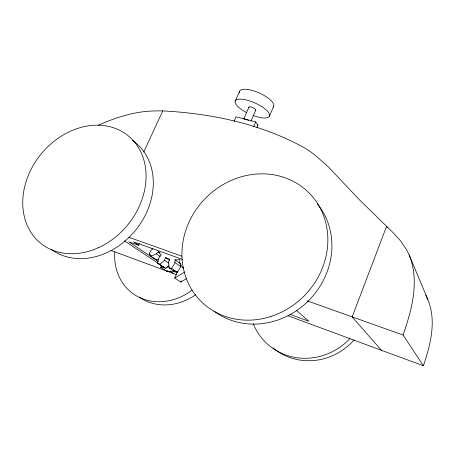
<?xml version="1.0" encoding="UTF-8"?>
<svg xmlns="http://www.w3.org/2000/svg" width="455" height="455" viewBox="0 0 455 455"><rect width="100%" height="100%" fill="white"/><g stroke="black" fill="none" stroke-linecap="round" stroke-linejoin="round"><path stroke-width="0.68" d="M152.999 248.657L152.908 248.72A5.193 4.47 -53.4 0 0 152.527 249.039C147.71 253.037 148.865 258.235 155.661 254.174A5.181 4.453 -53.2 0 0 156.071 253.907L158.204 251.706A27.846 24.16 -50.2 0 0 161.309 254.885L159.222 257.149A5.227 4.527 -53.8 0 0 158.966 257.575L157.436 263.126L158.539 263.877L159.574 264.338L163.999 260.829A5.215 4.51 -53.7 0 0 164.3 260.425L165.575 257.627A27.846 24.16 -50.2 0 0 169.834 259.168L168.634 261.995A5.255 4.584 -53.7 0 0 168.543 262.478L169.124 267.944L174.948 271.902L177.365 272.226L180.442 267.33A5.159 4.516 -54 0 0 180.589 266.823L180.777 263.894M169.135 267.984L171.586 268.313L174.731 263.291A5.25 4.573 -53.8 0 0 174.874 262.819L175.073 259.845A27.846 24.16 -50.2 0 0 179.844 259.475L179.731 262.444A5.272 4.63 -53 0 0 179.827 262.905L181.403 266.124L183.564 268.251M169.044 265.731L165.364 268.376L163.43 266.84M180.641 266.607L174.936 262.558M287.969 315.776L423.406 365.763C430.527 344.788 436.72 320.832 427.797 299.418L409.102 254.828L406.531 249.658L400.434 240.695L393.575 233.114L359.194 199.563L328.044 166.581L314.923 155.001A150.537 135.203 -52.1 0 0 305.561 148.455C262.268 124.147 212.036 113.477 162.759 110.895A213.878 183.126 -60 0 0 154.251 110.969C134.839 111.321 116.048 117.31 98.456 125.176M423.406 365.763L403.079 335.039C411.838 309.747 419.851 280.792 409.102 254.828M269.377 116.281L273.557 106.527M253.617 126.746L255.71 121.912L236.054 116.759L233.961 121.531M256.91 127.61L257.945 125.21L255.71 121.912M177.467 271.68L174.686 278.045L180.8 282.055L181.346 280.803M251.006 121.093L255.773 110.099M243.903 118.709L248.976 107.073M235.229 101.101L239.523 91.364M158.249 261.517L128.805 241.747L138.547 245.245L139.384 243.391M143.746 152.021L162.759 110.895M164.426 260.232L168.549 263.013M177.365 272.226L171.615 268.279M174.532 271.146L166.86 271.39L160.558 267.233L162.134 265.913M166.86 271.39L167.889 270.526M156.247 253.771L160.069 256.358M174.686 278.045L184.707 271.999M180.8 282.055L186.795 278.443M183.604 267.216L182.495 267.5M158.573 259.498L156.486 259.896L150.4 255.835M156.446 259.902L155.968 259.162M160.558 267.233L164.101 267.113M166.934 267.017L169.061 266.949M152.618 248.402L151.879 248.197M257.331 125.045L257.945 125.21M128.993 237.322L181.943 256.199M307.227 300.863L403.079 335.039M182.472 259.407L133.633 241.906L138.547 245.245M173.912 270.85L174.47 271.055M176.699 271.874L177.262 272.079M289.892 314.291L308.82 321.253L296.546 310.503M110.997 250.455L176.694 274.706M159.421 264.423L165.364 268.376M157.436 263.126L163.402 267.096M124.369 240.803L161.047 265.237M169.92 271.152L173.469 273.512M149.166 253.799L149.934 254.322M165.575 257.627L169.607 260.436M158.204 251.706L159.33 252.491M159.705 252.752L160.075 253.014M175.073 259.845L180.425 263.65M381.387 350.253L352.17 316.89L386.557 226.38L387.148 227.671M425.647 295.067L427.797 299.418M174.948 271.902L174.76 271.226M249.073 107.869A3.737 1.228 24 0 1 252.889 107.596A3.737 1.228 24 0 1 255.05 110.571M244.022 119.153A3.754 1.172 23.9 0 1 248.481 120.416M239.432 92.695A18.632 6.387 24 0 1 258.355 92.598A18.632 6.387 24 0 1 273.171 107.061M246.559 112.578A18.689 6.154 24 0 1 239.563 99.11A18.689 6.154 24 0 1 267.95 111.754A18.689 6.154 24 0 1 253.236 115.553M192.124 290.159A55.988 48.429 -52.4 0 1 138.889 297.2A55.988 48.429 -52.4 0 1 114.808 251.888M195.718 294.692A55.106 47.877 -52.6 0 1 139.89 297.536M132.524 140.476A67.96 55.265 -50.8 0 1 137.848 227.318A67.96 55.265 -50.8 0 1 51.637 249.596M349.958 338.497A60.578 57.569 -47.7 0 1 253.207 323.647M354.161 339.834A59.542 56.75 -47.9 0 1 272.932 347.836M317.385 203.925A74.887 68.261 -45.9 0 1 309.542 299.703A74.887 68.261 -45.9 0 1 214.072 311.118M98.257 247.776A69.308 55.959 -50.7 0 0 129.51 136.875A69.308 55.959 -50.7 0 0 25.434 183.786A69.308 55.959 -50.7 0 0 98.257 247.776M270.765 316.526A76.531 69.416 -45.8 0 0 308.649 192.522A76.531 69.416 -45.8 0 0 185.293 231.959A76.531 69.416 -45.8 0 0 270.765 316.526"/></g></svg>
